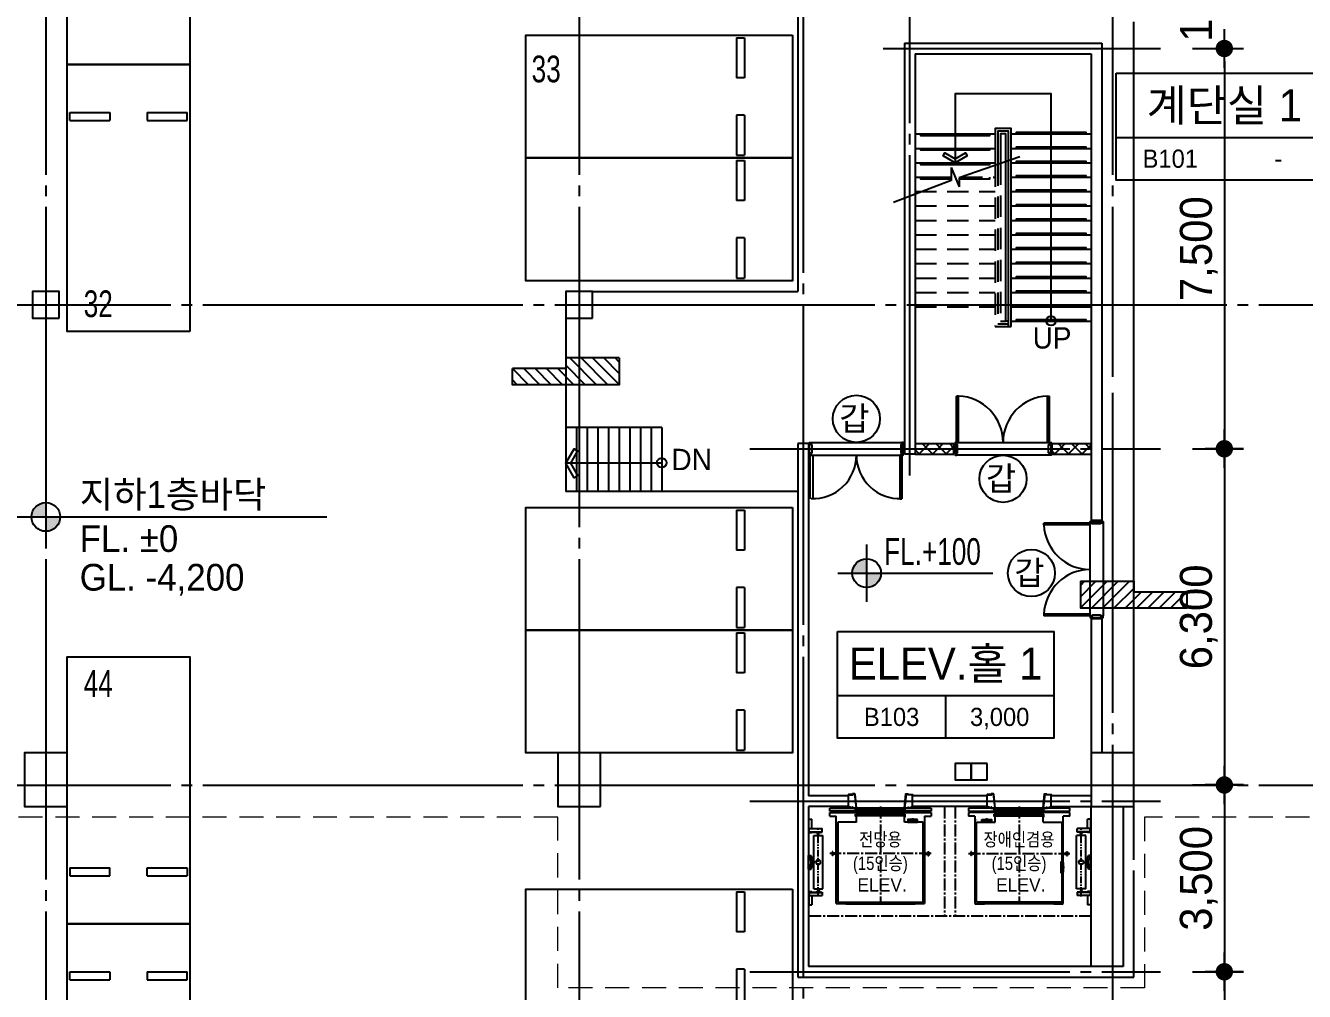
# Model space of a CAD drawing. Extents: x 13827183 to 13983685, y -1862231 to -1752052.
# Drawn here: x 13892080 to 13916062, y -1809145 to -1791047 of the extents above; entities that cross this region are included whole.
import ezdxf
from ezdxf.enums import TextEntityAlignment as Align

# ---------------------------------------------------------------- set-up
doc = ezdxf.new("R2010")
doc.units = 0
doc.header["$LTSCALE"] = 100
doc.header["$MEASUREMENT"] = 0
doc.header["$PDSIZE"] = -10
for name, pattern in [('CEN', [66, 60, -2, 2, -2]), ('CENTER2', [1.125, 0.75, -0.125, 0.125, -0.125]), ('HID', [2.3, 1.5, -0.8]), ('HIDD', [6, 4, -2]), ('HIDDEN', [0.375, 0.25, -0.125]), ('PHANTOM', [2.5, 1.25, -0.25, 0.25, -0.25, 0.25, -0.25])]:
    doc.linetypes.add(name, pattern=pattern)
doc.layers.get('0').update_dxf_attribs({"linetype": 'CONTINUOUS'})
doc.layers.get('Defpoints').update_dxf_attribs({"linetype": 'CONTINUOUS'})
for name, color, linetype in [('8', 8, 'CONTINUOUS'), ('CAR', 21, 'CONTINUOUS'), ('CAR-STOP', 5, 'CONTINUOUS'), ('CEN', 1, 'CEN'), ('COL', 2, 'CONTINUOUS'), ('DIM', 7, 'CONTINUOUS'), ('EL-7', 5, 'CONTINUOUS'), ('elev', 7, 'CONTINUOUS'), ('HAT', 5, 'CONTINUOUS'), ('HOISTWAY', 9, 'CONTINUOUS'), ('IN', 6, 'CONTINUOUS'), ('LEVEL-1', 4, 'CONTINUOUS'), ('ST', 3, 'CONTINUOUS'), ('SYM', 7, 'CONTINUOUS'), ('TEXT', 2, 'CONTINUOUS'), ('TEXT1', 7, 'CONTINUOUS'), ('TILE', 5, 'CONTINUOUS'), ('TITLE', 3, 'CONTINUOUS'), ('WA1', 2, 'CONTINUOUS'), ('WALLBR', 3, 'CONTINUOUS'), ('WID', 4, 'CONTINUOUS'), ('지시선', 7, 'CONTINUOUS')]:
    doc.layers.add(name, color=color, linetype=linetype)
doc.layers.add('hidded', color=5, linetype='HIDDEN', lineweight=20)
doc.styles.add('HE', font='HYWULM.TTF', dxfattribs={"height": 3})
doc.styles.add('HY울를도M', font='HYWULM.TTF')
doc.styles.add('굴림', font='H2HDRM.TTF')
doc.styles.add('울릉도', font='HYWULM.TTF', dxfattribs={"height": 3})
doc.dimstyles.new('DIM50', dxfattribs={"dimscale": 50, "dimtxt": 3, "dimasz": 1.2, "dimexe": 1, "dimexo": 1, "dimgap": 0.6, "dimtad": 1, "dimdec": 4, "dimzin": 0, "dimdsep": 46, "dimlunit": 6, "dimtxsty": '굴림', "dimblk": 'DOTT', "dimcen": 0.09, "dimadec": 0, "dimazin": 0, "dimtfac": 1, "dimtdec": 4, "dimtofl": 0, "dimtmove": 2, "dimatfit": 2, "dimldrblk": 'DOTT', "dimfxl": 1, "dimtolj": 1, "dimtzin": 0, "dimarcsym": 0})
pattern_1 = [(45, (1315193.02, -3034316.96), (-127.2792206, 127.2792206), []), (135, (1315193.02, -3034316.96), (-127.2792206, -127.2792206), [])]

# ---------------------------------------------------------------- blocks, each defined once
blk = doc.blocks.new('A$C6C934309')
at = {"layer": 'ST'}
for p, q in [((271, 860), (0, 1579)), ((436, 860), (193, 760)), ((436, 860), (271, 860)), ((306, 760), (193, 760)), ((568, 0), (306, 760))]:
    blk.add_line(p, q, dxfattribs=at)
blk = doc.blocks.new('전망15인승')
at = {"layer": 'elev', "color": 4, "ltscale": 5}
for p, q in [((-350, -35), (600, -35)), ((-350, -90), (-350, -35)), ((1550, -90), (-350, -90)), ((1065, -45), (135, -45)), ((135, -80), (135, -45)), ((1065, -80), (135, -80)), ((600, -35), (1550, -35)), ((600, -90), (600, -45)), ((1065, -80), (1065, -45)), ((1550, -35), (1550, -90))]:
    blk.add_line(p, q, dxfattribs=at)
at = {"layer": 'HOISTWAY', "color": 1, "linetype": 'CENTER2', "ltscale": 3}
for p, q in [((600, 0), (600, -1807)), ((1550, -885), (-350, -885))]:
    blk.add_line(p, q, dxfattribs=at)
at = {"layer": 'HOISTWAY', "ltscale": 5}
for p, q in [((-350, -115), (1550, -115)), ((-350, -185), (-350, -115)), ((-350, -185), (-230, -185)), ((-230, -1820), (-230, -185)), ((150, -185), (120, -185)), ((1065, -145), (135, -145)), ((135, -180), (135, -145)), ((1065, -180), (135, -180)), ((150, -295), (150, -185)), ((600, -180), (600, -145)), ((1050, -295), (1050, -185)), ((1050, -185), (1080, -185)), ((1065, -180), (1065, -145)), ((1430, -185), (1430, -1820)), ((1430, -185), (1550, -185)), ((1550, -115), (1550, -185)), ((-200, -295), (-200, -1795)), ((150, -295), (-200, -295)), ((1400, -295), (1050, -295)), ((1400, -1795), (1400, -295)), ((-290, -851), (-306, -851)), ((-306, -851), (-306, -919)), ((-290, -919), (-306, -919)), ((-290, -877), (-290, -851)), ((-250, -877), (-290, -877)), ((-290, -893), (-290, -919)), ((-250, -893), (-290, -893)), ((-250, -893), (-250, -877)), ((1450, -893), (1450, -877)), ((1450, -877), (1490, -877)), ((1450, -893), (1490, -893)), ((1490, -851), (1506, -851)), ((1490, -877), (1490, -851)), ((1490, -893), (1490, -919)), ((1490, -919), (1506, -919)), ((1506, -851), (1506, -919)), ((-50, -1825), (-230, -1825)), ((-200, -1795), (-50, -1795)), ((-50, -1806), (-50, -1795)), ((-50, -1825), (-50, -1814)), ((1250, -1795), (1400, -1795)), ((1250, -1806), (1250, -1795)), ((1250, -1825), (1250, -1814)), ((1430, -1825), (1250, -1825))]:
    blk.add_line(p, q, dxfattribs=at)
at = {"layer": 'HOISTWAY', "ltscale": 200}
for p, q in [((1206, -318), (1206, -222)), ((1296, -295), (1116, -245)), ((1296, -245), (1116, -295)), ((-177, -1142), (-253, -1142)), ((-230, -1052), (-200, -1232)), ((-200, -1052), (-230, -1232))]:
    blk.add_line(p, q, dxfattribs=at)
at = {"layer": 'HOISTWAY'}
for p, q in [((-193, -1032), (-200, -1032)), ((-200, -1052), (-200, -1032)), ((-200, -1052), (-200, -1252)), ((-193, -1252), (-193, -1032)), ((-193, -1252), (-193, -1038)), ((-200, -1252), (-193, -1252))]:
    blk.add_line(p, q, dxfattribs=at)
at = {"layer": 'HOISTWAY', "color": 1, "ltscale": 5}
for p, q in [((-70, -1806), (1270, -1806)), ((-70, -1814), (-70, -1806)), ((-70, -1814), (1270, -1814)), ((1270, -1814), (1270, -1806))]:
    blk.add_line(p, q, dxfattribs=at)
at = {"layer": 'HOISTWAY', "color": 8, "ltscale": 5}
for p, q in [((-50, -1795), (1250, -1795)), ((-50, -1825), (1250, -1825))]:
    blk.add_line(p, q, dxfattribs=at)
at = {"layer": 'HOISTWAY'}
for points in [[(1296, -245), (1116, -245), (1116, -295), (1296, -295)], [(-230, -1052), (-230, -1232), (-200, -1232), (-200, -1052)]]:
    blk.add_lwpolyline(points, close=True, dxfattribs=at)
blk = doc.blocks.new('카운트')
at = {"layer": 'elev', "color": 8}
for p, q in [((-261, -482), (-261, -417)), ((-16, -417), (-261, -417)), ((-16, -477), (-261, -477)), ((0, -242), (-65, -242)), ((-65, -417), (-65, -242)), ((-16, -482), (-16, -417)), ((-6, -492), (-6, -242)), ((-100, -545), (-270, -545)), ((-270, -1545), (-270, -545)), ((-16, -482), (-261, -482)), ((-224, -495), (-224, -491)), ((-224, -495), (-221, -495)), ((-221, -495), (-221, -491)), ((-218, -485), (-196, -485)), ((-218, -488), (-196, -488)), ((-193, -537), (-193, -491)), ((-190, -537), (-190, -491)), ((-180, -537), (-180, -491)), ((-177, -537), (-177, -491)), ((-174, -485), (-152, -485)), ((-174, -488), (-152, -488)), ((-149, -495), (-149, -491)), ((-149, -495), (-146, -495)), ((-146, -495), (-146, -491)), ((-100, -1545), (-100, -545)), ((-65, -492), (-65, -482)), ((0, -492), (-65, -492)), ((-25, -948), (-71, -948)), ((-71, -1148), (-71, -948)), ((-62, -1148), (-62, -948)), ((-25, -952), (-62, -952)), ((-50, -948), (-50, -918)), ((0, -918), (-50, -918)), ((-25, -948), (-25, -998)), ((-4, -1178), (-4, -918)), ((-129, -1043), (-104, -1043)), ((-129, -1053), (-104, -1053)), ((-104, -1043), (-101, -1044)), ((-104, -1053), (-101, -1051)), ((-101, -1044), (-86, -1044)), ((-101, -1051), (-86, -1051)), ((-82, -1041), (-86, -1044)), ((-82, -1055), (-86, -1051)), ((-80, -1011), (-82, -1041)), ((-82, -1055), (-80, -1084)), ((-78, -1009), (-74, -1009)), ((-78, -1087), (-74, -1087)), ((-74, -1009), (-74, -1087)), ((-25, -1148), (-71, -1148)), ((-25, -998), (-62, -998)), ((-25, -1098), (-62, -1098)), ((-25, -1144), (-62, -1144)), ((-50, -1098), (-50, -998)), ((-50, -1178), (-50, -1148)), ((0, -1178), (-50, -1178)), ((-25, -1148), (-25, -1098)), ((-100, -1545), (-270, -1545)), ((-16, -1608), (-261, -1608)), ((-261, -1608), (-261, -1673)), ((-16, -1613), (-261, -1613)), ((-16, -1673), (-261, -1673)), ((-224, -1595), (-224, -1599)), ((-221, -1595), (-224, -1595)), ((-221, -1595), (-221, -1599)), ((-196, -1602), (-218, -1602)), ((-196, -1605), (-218, -1605)), ((-193, -1553), (-193, -1599)), ((-190, -1553), (-190, -1599)), ((-180, -1553), (-180, -1599)), ((-177, -1553), (-177, -1599)), ((-152, -1602), (-174, -1602)), ((-152, -1605), (-174, -1605)), ((-146, -1595), (-149, -1595)), ((-149, -1595), (-149, -1599)), ((-146, -1595), (-146, -1599)), ((-65, -1598), (-65, -1608)), ((0, -1598), (-65, -1598)), ((-65, -1673), (-65, -1848)), ((-16, -1608), (-16, -1673)), ((-6, -1598), (-6, -1848)), ((0, -1848), (-65, -1848))]:
    blk.add_line(p, q, dxfattribs=at)
at = {"layer": 'elev', "color": 1, "linetype": 'PHANTOM'}
blk.add_line((-185, -1691), (-185, -405), dxfattribs=at)
at = {"layer": 'elev', "color": 8}
blk.add_circle((-185, -1045), 42.8, dxfattribs=at)
for centre, radius, start, end in [((-218, -491), 6.2, 90, 180), ((-218, -491), 3, 90, 180), ((-196, -491), 6.2, 0, 90), ((-196, -491), 3, 0, 90), ((-185, -537), 8.2, 180, 0), ((-185, -537), 5, 180, 0), ((-174, -491), 6.2, 90, 180), ((-174, -491), 3, 90, 180), ((-152, -491), 6.2, 0, 90), ((-152, -491), 3, 0, 90), ((-78, -1011), 2.5, 90, 176.5907), ((-78, -1084), 2.5, 183.4093, 270), ((-218, -1599), 6.2, 180, 270), ((-218, -1599), 3, 180, 270), ((-196, -1599), 3, 270, 0), ((-196, -1599), 6.2, 270, 0), ((-185, -1553), 8.2, 0, 180), ((-185, -1553), 5, 0, 180), ((-174, -1599), 6.2, 180, 270), ((-174, -1599), 3, 180, 270), ((-152, -1599), 3, 270, 0), ((-152, -1599), 6.2, 270, 0)]:
    blk.add_arc(centre, radius, start, end, dxfattribs=at)
blk = doc.blocks.new('전망15인승-2호')
at = {"layer": 'elev', "color": 4, "ltscale": 5}
for p, q in [((-350, -35), (600, -35)), ((-350, -90), (-350, -35)), ((1550, -90), (-350, -90)), ((1065, -45), (135, -45)), ((135, -80), (135, -45)), ((1065, -80), (135, -80)), ((600, -35), (1550, -35)), ((600, -90), (600, -45)), ((1065, -80), (1065, -45)), ((1550, -35), (1550, -90))]:
    blk.add_line(p, q, dxfattribs=at)
at = {"layer": 'HOISTWAY', "color": 1, "linetype": 'CENTER2', "ltscale": 3}
for p, q in [((600, 0), (600, -1807)), ((1550, -885), (-350, -885))]:
    blk.add_line(p, q, dxfattribs=at)
at = {"layer": 'HOISTWAY', "ltscale": 5}
for p, q in [((-350, -115), (1550, -115)), ((-350, -185), (-350, -115)), ((-350, -185), (-230, -185)), ((-230, -1820), (-230, -185)), ((150, -185), (120, -185)), ((1065, -145), (135, -145)), ((135, -180), (135, -145)), ((1065, -180), (135, -180)), ((150, -295), (150, -185)), ((600, -180), (600, -145)), ((1050, -295), (1050, -185)), ((1050, -185), (1080, -185)), ((1065, -180), (1065, -145)), ((1430, -185), (1430, -1820)), ((1430, -185), (1550, -185)), ((1550, -115), (1550, -185)), ((-200, -295), (-200, -1795)), ((150, -295), (-200, -295)), ((1400, -295), (1050, -295)), ((1400, -1795), (1400, -295)), ((-290, -851), (-306, -851)), ((-306, -851), (-306, -919)), ((-290, -919), (-306, -919)), ((-290, -877), (-290, -851)), ((-250, -877), (-290, -877)), ((-290, -893), (-290, -919)), ((-250, -893), (-290, -893)), ((-250, -893), (-250, -877)), ((1450, -893), (1450, -877)), ((1450, -877), (1490, -877)), ((1450, -893), (1490, -893)), ((1490, -851), (1506, -851)), ((1490, -877), (1490, -851)), ((1490, -893), (1490, -919)), ((1490, -919), (1506, -919)), ((1506, -851), (1506, -919)), ((-50, -1825), (-230, -1825)), ((-200, -1795), (-50, -1795)), ((-50, -1806), (-50, -1795)), ((-50, -1825), (-50, -1814)), ((1250, -1795), (1400, -1795)), ((1250, -1806), (1250, -1795)), ((1250, -1825), (1250, -1814)), ((1430, -1825), (1250, -1825))]:
    blk.add_line(p, q, dxfattribs=at)
at = {"layer": 'HOISTWAY', "ltscale": 200}
for p, q in [((1206, -318), (1206, -222)), ((1296, -295), (1116, -245)), ((1296, -245), (1116, -295))]:
    blk.add_line(p, q, dxfattribs=at)
at = {"layer": 'HOISTWAY', "color": 1, "ltscale": 5}
for p, q in [((-70, -1806), (1270, -1806)), ((-70, -1814), (-70, -1806)), ((-70, -1814), (1270, -1814)), ((1270, -1814), (1270, -1806))]:
    blk.add_line(p, q, dxfattribs=at)
at = {"layer": 'HOISTWAY', "color": 8, "ltscale": 5}
for p, q in [((-50, -1795), (1250, -1795)), ((-50, -1825), (1250, -1825))]:
    blk.add_line(p, q, dxfattribs=at)
at = {"layer": 'HOISTWAY'}
blk.add_lwpolyline([(1296, -245), (1116, -245), (1116, -295), (1296, -295)], close=True, dxfattribs=at)
blk = doc.blocks.new('D1800')
at = {"layer": 'WID'}
for points in [[(105, 0), (-105, 0), (-105, -30), (-60, -30), (-60, -45), (90, -45), (90, -30), (135, -30), (135, 0), (105, 0)], [(135, -30), (135, -65), (1004, -65), (1004, -30)], [(135, -30), (1004, -30)], [(105, -1800), (-105, -1800), (-105, -1770), (-60, -1770), (-60, -1755), (90, -1755), (90, -1770), (135, -1770), (135, -1800), (105, -1800)], [(135, -1770), (135, -1735), (1004, -1735), (1004, -1770)], [(135, -1770), (1004, -1770)]]:
    blk.add_lwpolyline(points, dxfattribs=at)
for centre, start, end in [((135, -30), 270, 357.6944), ((135, -1770), 2.3056, 90)]:
    blk.add_arc(centre, 870, start, end, dxfattribs=at)
blk = doc.blocks.new('TT1')
at = {"layer": 'TEXT1'}
for p, q in [((-1013, -600), (1013, -600)), ((0, -600), (0, -1000))]:
    blk.add_line(p, q, dxfattribs=at)
blk.add_lwpolyline([(-1013, 0), (1013, 0), (1013, -1000), (-1013, -1000)], close=True, dxfattribs=at)
blk = doc.blocks.new('DOTT')
for p, q in [((0, 1.5), (0, -1.5)), ((-1.5, 0), (1.5, 0))]:
    blk.add_line(p, q)
at = {"color": 6, "const_width": 0.68}
blk.add_lwpolyline([(-0.34, 0, 1), (0.34, 0, 1)], format="xyb", close=True, dxfattribs=at)
blk = doc.blocks.new('*D62')
at = {"layer": 'Defpoints', "color": 0, "lineweight": -3}
for p in [(13913360, -1791477), (13913360, -1798977), (13914560, -1798977)]:
    blk.add_point(p, dxfattribs=at)
at = {"layer": 'DIM', "color": 7, "lineweight": -2}
for p, q in [((13913960, -1791477), (13914760, -1791477)), ((13914560, -1791717), (13914560, -1798737)), ((13913960, -1798977), (13914760, -1798977))]:
    blk.add_line(p, q, dxfattribs=at)
at = {"layer": 'DIM', "color": 7, "lineweight": -2, "xscale": 240, "yscale": 240, "zscale": 240}
for p, rotation in [((13914560, -1791477), 90), ((13914560, -1798977), 270)]:
    blk.add_blockref('DOTT', p, dxfattribs=dict(at, rotation=rotation))
at = {"layer": 'DIM', "color": 3, "insert": (13914082, -1795227), "char_height": 600, "attachment_point": 5, "rotation": 90, "style": '굴림'}
blk.add_mtext('\\A1;7,500', dxfattribs=at)
blk = doc.blocks.new('*D63')
at = {"layer": 'Defpoints', "color": 0, "lineweight": -3}
for p in [(13913360, -1790277), (13913360, -1791477), (13914560, -1791477)]:
    blk.add_point(p, dxfattribs=at)
at = {"layer": 'DIM', "color": 7, "lineweight": -2}
for p, q in [((13914560, -1790037), (13914560, -1789797)), ((13913960, -1790277), (13914760, -1790277)), ((13913960, -1791477), (13914760, -1791477)), ((13914560, -1791717), (13914560, -1791957))]:
    blk.add_line(p, q, dxfattribs=at)
at = {"layer": 'DIM', "color": 7, "lineweight": -2, "xscale": 240, "yscale": 240, "zscale": 240}
for p, rotation in [((13914560, -1790277), 270), ((13914560, -1791477), 90)]:
    blk.add_blockref('DOTT', p, dxfattribs=dict(at, rotation=rotation))
at = {"layer": 'DIM', "color": 3, "insert": (13914087, -1790370), "char_height": 600, "attachment_point": 5, "rotation": 90, "style": '굴림'}
blk.add_mtext('\\A1;1,200', dxfattribs=at)
blk = doc.blocks.new('*D65')
at = {"layer": 'Defpoints', "color": 0, "lineweight": -3}
for p in [(13913360, -1798977), (13913360, -1805277), (13914560, -1805277)]:
    blk.add_point(p, dxfattribs=at)
at = {"layer": 'DIM', "color": 7, "lineweight": -2}
for p, q in [((13913960, -1798977), (13914760, -1798977)), ((13914560, -1799217), (13914560, -1805037)), ((13913960, -1805277), (13914760, -1805277))]:
    blk.add_line(p, q, dxfattribs=at)
at = {"layer": 'DIM', "color": 7, "lineweight": -2, "xscale": 240, "yscale": 240, "zscale": 240}
for p, rotation in [((13914560, -1798977), 90), ((13914560, -1805277), 270)]:
    blk.add_blockref('DOTT', p, dxfattribs=dict(at, rotation=rotation))
at = {"layer": 'DIM', "color": 3, "insert": (13914082, -1802127), "char_height": 600, "attachment_point": 5, "rotation": 90, "style": '굴림'}
blk.add_mtext('\\A1;6,300', dxfattribs=at)
blk = doc.blocks.new('*D66')
at = {"layer": 'Defpoints', "color": 0, "lineweight": -3}
for p in [(13913360, -1805277), (13913360, -1808777), (13914560, -1808777)]:
    blk.add_point(p, dxfattribs=at)
at = {"layer": 'DIM', "color": 7, "lineweight": -2}
for p, q in [((13913960, -1805277), (13914760, -1805277)), ((13914560, -1805517), (13914560, -1808537)), ((13913960, -1808777), (13914760, -1808777))]:
    blk.add_line(p, q, dxfattribs=at)
at = {"layer": 'DIM', "color": 7, "lineweight": -2, "xscale": 240, "yscale": 240, "zscale": 240}
for p, rotation in [((13914560, -1805277), 90), ((13914560, -1808777), 270)]:
    blk.add_blockref('DOTT', p, dxfattribs=dict(at, rotation=rotation))
at = {"layer": 'DIM', "color": 3, "insert": (13914082, -1807027), "char_height": 600, "attachment_point": 5, "rotation": 90, "style": '굴림'}
blk.add_mtext('\\A1;3,500', dxfattribs=at)
blk = doc.blocks.new('*D76')
at = {"layer": 'Defpoints', "color": 0, "lineweight": -3}
for p in [(13913360, -1808777), (13913360, -1812477), (13914560, -1812477)]:
    blk.add_point(p, dxfattribs=at)
at = {"layer": 'DIM', "color": 7, "lineweight": -2}
for p, q in [((13913960, -1808777), (13914760, -1808777)), ((13914560, -1809017), (13914560, -1812237)), ((13913960, -1812477), (13914760, -1812477))]:
    blk.add_line(p, q, dxfattribs=at)
at = {"layer": 'DIM', "color": 7, "lineweight": -2, "xscale": 240, "yscale": 240, "zscale": 240}
for p, rotation in [((13914560, -1808777), 90), ((13914560, -1812477), 270)]:
    blk.add_blockref('DOTT', p, dxfattribs=dict(at, rotation=rotation))
at = {"layer": 'DIM', "color": 3, "insert": (13914082, -1810627), "char_height": 600, "attachment_point": 5, "rotation": 90, "style": '굴림'}
blk.add_mtext('\\A1;3,700', dxfattribs=at)
blk = doc.blocks.new('CAR-STOP')
at = {"layer": 'CAR-STOP', "ltscale": 3}
for p, q in [((50, 3950), (50, 4100)), ((50, 4100), (800, 4100)), ((800, 4100), (800, 3950)), ((1500, 4100), (2250, 4100)), ((1500, 4100), (1500, 3950)), ((2250, 3950), (2250, 4100)), ((50, 3950), (800, 3950)), ((1500, 3950), (2250, 3950))]:
    blk.add_line(p, q, dxfattribs=at)

msp = doc.modelspace()

# ---------------------------------------------------------------- hatches: boundary and pattern name
at = {"layer": 'HAT'}
h = msp.add_hatch(dxfattribs=at)
h.set_pattern_fill('_USER', color=256, scale=180, angle=45, style=0, double=1, pattern_type=0)
h.set_pattern_definition([(45, (13859357.81, -1807335.86), (-127.2792, 127.2792), []), (135, (13859357.81, -1807335.86), (-127.2792, -127.2792), [])])
h.paths.add_polyline_path([(13872559.80992, -1790977.37395), (13872359.80992, -1790977.37395), (13872359.80992, -1793977.37395), (13867479.80992, -1793977.37395), (13867479.80992, -1794177.37395), (13872559.80992, -1794177.37395)])
h.paths.add_polyline_path([(13865359.80992, -1790277.37395), (13865159.80992, -1790277.37395), (13865159.80992, -1794257.37395), (13865359.80992, -1794257.37395), (13865359.80992, -1794177.37395), (13865639.80992, -1794177.37395), (13865639.80992, -1793977.37395), (13865359.80992, -1793977.37395)])
h.paths.add_polyline_path([(13865359.80992, -1795197.37395), (13865159.80992, -1795197.37395), (13865159.80992, -1795377.37395), (13865359.80992, -1795377.37395)])
h.paths.add_polyline_path([(13862259.80992, -1790677.37395), (13862059.80992, -1790677.37395), (13862059.80992, -1791537.37395), (13862259.80992, -1791537.37395)])
h.paths.add_polyline_path([(13873366.73347, -1798664.76606), (13873366.73347, -1797589.98184), (13873874.80992, -1797589.98184), (13873874.80992, -1798664.76606)], flags=9)
h.paths.add_polyline_path([(13873366.73347, -1795713.10145), (13873366.73347, -1794641.64645), (13873874.80992, -1794641.64645), (13873874.80992, -1795713.10145)], flags=9)
h.paths.add_polyline_path([(13873366.73347, -1792714.76606), (13873366.73347, -1791639.98184), (13873874.80992, -1791639.98184), (13873874.80992, -1792714.76606)], flags=9)
h.paths.add_polyline_path([(13908543.76644, -1801280.87287), (13910867.50146, -1801280.87287), (13910867.50146, -1800500.91282), (13908543.76644, -1800500.91282)], flags=9)
h.paths.add_polyline_path([(13866225.19707, -1783278.04395), (13868548.93209, -1783278.04395), (13868548.93209, -1782498.0839), (13866225.19707, -1782498.0839)], flags=9)
h.paths.add_polyline_path([(13866225.19707, -1799105.0416), (13868548.93209, -1799105.0416), (13868548.93209, -1798325.08154), (13866225.19707, -1798325.08154)], flags=9)
h.paths.add_polyline_path([(13859357.80936, -1776734.80142), (13862053.54837, -1776734.80142), (13862053.54837, -1775806.03977), (13859357.80936, -1775806.03977)], flags=9)
h.paths.add_polyline_path([(13859358.60829, -1777750.46426), (13862052.74944, -1777750.46426), (13862052.74944, -1776858.65334), (13859358.60829, -1776858.65334)], flags=9)
h.paths.add_polyline_path([(13862693.55267, -1800309.98314), (13863194.75107, -1800309.98314), (13863194.75107, -1800009.58367), (13862693.55267, -1800009.58367)], flags=9)
h.paths.add_polyline_path([(13892944.89931, -1801870.07647), (13897124.65963, -1801870.07647), (13897124.65963, -1800975.26955), (13892944.89931, -1800975.26955)], flags=9)
h.paths.add_polyline_path([(13892964.04045, -1801049.64705), (13895436.41063, -1801049.64705), (13895436.41063, -1800269.687), (13892964.04045, -1800269.687)], flags=9)
h.paths.add_polyline_path([(13892934.74618, -1800314.26114), (13897092.2029, -1800314.26114), (13897092.2029, -1799358.53544), (13892934.74618, -1799358.53544)], flags=9)
h.paths.add_polyline_path([(13863121.99271, -1784984.67657), (13865992.83159, -1784984.67657), (13865992.83159, -1783990.0028), (13863121.99271, -1783990.0028)], flags=9)
h.paths.add_polyline_path([(13862660.95102, -1785788.94597), (13866468.20801, -1785788.94597), (13866468.20801, -1784897.13505), (13862660.95102, -1784897.13505)], flags=9)
h.paths.add_polyline_path([(13885173.13831, -1799599.1015), (13889649.30342, -1799599.1015), (13889649.30342, -1798007.62347), (13885173.13831, -1798007.62347)], flags=9)
h.paths.add_polyline_path([(13864292.62058, -1800854.64359), (13864726.17584, -1800854.64359), (13864726.17584, -1800548.65158), (13864292.62058, -1800548.65158)], flags=9)
h.paths.add_polyline_path([(13870452.30326, -1800572.36396), (13871067.31657, -1800572.36396), (13871067.31657, -1800182.38394), (13870452.30326, -1800182.38394)], flags=9)
h.paths.add_polyline_path([(13907595.46238, -1806534.60617), (13908624.15745, -1806534.60617), (13908624.15745, -1806056.24399), (13907595.46238, -1806056.24399)], flags=9)
h.paths.add_polyline_path([(13907449.40712, -1807014.29363), (13908770.21271, -1807014.29363), (13908770.21271, -1806516.95674), (13907449.40712, -1806516.95674)], flags=9)
h.paths.add_polyline_path([(13907660.91293, -1807335.86312), (13908624.96086, -1807335.86312), (13908624.96086, -1806960.36379), (13907660.91293, -1806960.36379)], flags=9)
h.paths.add_polyline_path([(13910049.40712, -1807014.29363), (13911370.21271, -1807014.29363), (13911370.21271, -1806516.95674), (13910049.40712, -1806516.95674)], flags=9)
h.paths.add_polyline_path([(13909905.71538, -1806534.60617), (13911513.90446, -1806534.60617), (13911513.90446, -1806056.24399), (13909905.71538, -1806056.24399)], flags=9)
h.paths.add_polyline_path([(13910260.91293, -1807335.86312), (13911224.96086, -1807335.86312), (13911224.96086, -1806960.36379), (13910260.91293, -1806960.36379)], flags=9)
h.paths.add_polyline_path([(13911118.31426, -1796999.8509), (13911551.86952, -1796999.8509), (13911551.86952, -1796693.85889), (13911118.31426, -1796693.85889)], flags=9)
h.paths.add_polyline_path([(13862259.80992, -1793377.37395), (13862059.80992, -1793377.37395), (13862059.80992, -1795377.37395), (13862259.80992, -1795377.37395)])
at = {"layer": 'HAT', "lineweight": -3, "ltscale": 200}
h = msp.add_hatch(dxfattribs=at)
h.set_pattern_fill('_USER,N', color=256, scale=180, angle=45, style=0, double=1, pattern_type=0)
h.set_pattern_definition(pattern_1)
h.paths.add_polyline_path([(13908759.80992, -1798877.37395), (13909489.80992, -1798877.37395), (13909489.80992, -1799077.37395), (13908759.80992, -1799077.37395)])
h = msp.add_hatch(dxfattribs=at)
h.set_pattern_fill('_USER,N', color=256, scale=180, angle=45, style=0, double=1, pattern_type=0)
h.set_pattern_definition(pattern_1)
h.paths.add_polyline_path([(13911329.80992, -1798877.37395), (13912059.80992, -1798877.37395), (13912059.80992, -1799077.37395), (13911329.80992, -1799077.37395)])
at = {"layer": 'LEVEL-1'}
h = msp.add_hatch(color=256, dxfattribs=at)
h.paths.add_polyline_path([(13892459.79559, -1800254.51), (13892459.79559, -1799985.71269, 0.4142135624), (13892190.99828, -1800254.51)])
h.paths.add_polyline_path([(13892459.79559, -1800254.51), (13892459.79559, -1800523.30731, 0.4142135624), (13892728.59291, -1800254.51)])
h = msp.add_hatch(color=256, dxfattribs=at)
h.paths.add_polyline_path([(13907852.37317, -1801307.04986), (13907852.37317, -1801038.25255, 0.4142135624), (13907583.57586, -1801307.04986)])
h.paths.add_polyline_path([(13907852.37317, -1801307.04986), (13907852.37317, -1801575.84718, 0.4142135624), (13908121.17048, -1801307.04986)])
at = {"layer": 'SYM'}
h = msp.add_hatch(dxfattribs=at)
h.set_pattern_fill('_USER', color=8, scale=150, angle=45, style=0, pattern_type=0)
h.set_pattern_definition([(135, (13903209.81, -1797775.7), (106.066, 106.066), [])])
h.paths.add_polyline_path([(13903209.80992, -1797275.70461), (13902209.80992, -1797275.70461), (13902209.80992, -1797475.70461), (13901209.80992, -1797475.70461), (13901209.80992, -1797775.70461), (13903209.80992, -1797775.70461)])
h = msp.add_hatch(dxfattribs=at)
h.set_pattern_fill('_USER', color=8, scale=150, angle=45, style=0, pattern_type=0)
h.set_pattern_definition([(45, (13911859.81, -1801960.38), (-106.066, 106.066), [])])
h.paths.add_polyline_path([(13911859.80992, -1801460.37795), (13912859.80992, -1801460.37795), (13912859.80992, -1801660.37795), (13913859.80992, -1801660.37795), (13913859.80992, -1801960.37795), (13911859.80992, -1801960.37795)])

# ---------------------------------------------------------------- linework, layer by layer
at = {"layer": '8'}
for p, q in [((13906809.80992, -1798857.37395), (13908509.80992, -1798857.37395)), ((13909539.80992, -1798857.37395), (13911279.80992, -1798857.37395)), ((13906809.80992, -1799097.37395), (13908509.80992, -1799097.37395)), ((13911279.80992, -1799097.37395), (13909539.80992, -1799097.37395)), ((13912044.72336, -1802109.26465), (13912044.72336, -1800369.26465)), ((13912284.72336, -1800369.26465), (13912284.72336, -1802109.26465)), ((13908559.80992, -1805710.37395), (13907659.80992, -1805710.37395)), ((13907659.80992, -1805710.37395), (13908559.80992, -1805710.37395)), ((13911159.80992, -1805710.37395), (13910259.80992, -1805710.37395)), ((13910259.80992, -1805710.37395), (13911159.80992, -1805710.37395))]:
    msp.add_line(p, q, dxfattribs=at)
at = {"layer": 'CAR', "ltscale": 3}
for points in [[(13895159.80992, -1791777.37395), (13892859.80992, -1791777.37395), (13892859.80992, -1786777.37395), (13895159.80992, -1786777.37395)], [(13906459.80992, -1791227.37395), (13906459.80992, -1793527.37395), (13901459.80992, -1793527.37395), (13901459.80992, -1791227.37395)], [(13895159.80992, -1796777.37395), (13892859.80992, -1796777.37395), (13892859.80992, -1791777.37395), (13895159.80992, -1791777.37395)], [(13906459.80992, -1793527.37395), (13906459.80992, -1795827.37395), (13901459.80992, -1795827.37395), (13901459.80992, -1793527.37395)], [(13906459.80992, -1800077.37395), (13906459.80992, -1802377.37395), (13901459.80992, -1802377.37395), (13901459.80992, -1800077.37395)], [(13906459.80992, -1802377.37395), (13906459.80992, -1804677.37395), (13901459.80992, -1804677.37395), (13901459.80992, -1802377.37395)], [(13895159.80992, -1807877.37395), (13892859.80992, -1807877.37395), (13892859.80992, -1802877.37395), (13895159.80992, -1802877.37395)], [(13906459.80992, -1807227.37395), (13906459.80992, -1809527.37395), (13901459.80992, -1809527.37395), (13901459.80992, -1807227.37395)], [(13895159.80992, -1812877.37395), (13892859.80992, -1812877.37395), (13892859.80992, -1807877.37395), (13895159.80992, -1807877.37395)]]:
    msp.add_lwpolyline(points, close=True, dxfattribs=at)
at = {"layer": 'CEN', "linetype": 'CEN'}
for p, q in [((13892459.80992, -1768045.95467), (13892459.80992, -1852077.37395)), ((13902459.80992, -1768045.95467), (13902459.80992, -1852077.37395)), ((13912459.80992, -1768045.95467), (13912459.80992, -1797627.37395)), ((13906659.80992, -1789677.37395), (13906659.80992, -1809777.37395)), ((13908659.80992, -1799477.37395), (13908659.80992, -1789677.37395)), ((13908159.9665, -1791477.37395), (13913359.80992, -1791477.37395)), ((13842606.80992, -1796277.37395), (13938970.80992, -1796277.37395)), ((13912459.80992, -1797927.37395), (13912459.80992, -1852077.37395)), ((13905659.80992, -1798977.37395), (13913359.80992, -1798977.37395)), ((13842606.80992, -1805277.37395), (13938970.80992, -1805277.37395)), ((13842606.80992, -1805277.37395), (13938970.80992, -1805277.37395)), ((13842606.80992, -1805277.37395), (13938970.80992, -1805277.37395)), ((13905659.80992, -1805577.37395), (13913359.80992, -1805577.37395)), ((13905659.80992, -1808777.37395), (13913359.80992, -1808777.37395))]:
    msp.add_line(p, q, dxfattribs=at)
at = {"layer": 'COL'}
for p, q in [((13908559.80992, -1791377.37395), (13912259.80992, -1791377.37395)), ((13908559.80992, -1791377.37395), (13908559.80992, -1799077.37395)), ((13912259.80992, -1791377.37395), (13912259.80992, -1800319.26465)), ((13908759.80992, -1791577.37395), (13912059.80992, -1791577.37395)), ((13908759.80992, -1791577.37395), (13908759.80992, -1799077.37395)), ((13912059.80992, -1791577.37395), (13912059.80992, -1800319.26465)), ((13912259.80992, -1800319.26465), (13912059.80992, -1800319.26465)), ((13912059.80992, -1802159.26465), (13912059.80992, -1804677.37395)), ((13912059.81009, -1802159.26465), (13912259.80992, -1802159.26465)), ((13912259.81009, -1802159.26465), (13912059.81009, -1802159.26465)), ((13912259.81009, -1802159.26465), (13912059.81009, -1802159.26465)), ((13912259.80992, -1802159.26465), (13912259.80992, -1804677.37395)), ((13908709.80992, -1805677.37395), (13908709.80992, -1805477.37395)), ((13911309.80992, -1805677.37395), (13911309.80992, -1805477.37395)), ((13911309.80992, -1805677.37395), (13912059.80992, -1805677.37395)), ((13912659.80992, -1805677.37395), (13912659.80992, -1808677.37395)), ((13912859.80992, -1806677.37395), (13912859.80992, -1805677.37395)), ((13912859.80992, -1808877.37395), (13912859.80992, -1806877.37395)), ((13912659.80992, -1808677.37395), (13906759.80992, -1808677.37395)), ((13906559.80992, -1808877.37395), (13912859.80992, -1808877.37395))]:
    msp.add_line(p, q, dxfattribs=at)
for points in [[(13911309.80992, -1805677.37395), (13912059.80992, -1805677.37395)], [(13912059.80992, -1805677.37395), (13912659.80992, -1805677.37395)]]:
    msp.add_lwpolyline(points, dxfattribs=at)
at = {"layer": 'Defpoints'}
for points in [[(13903209.80992, -1797275.70461), (13903209.80992, -1797775.70461), (13903209.80992, -1797775.70461), (13903209.80992, -1797775.70461), (13901209.80992, -1797775.70461), (13901209.80992, -1797475.70461)], [(13911859.80992, -1801460.37795), (13911859.80992, -1801960.37795), (13911859.80992, -1801960.37795), (13911859.80992, -1801960.37795), (13913859.80992, -1801960.37795), (13913859.80992, -1801660.37795)]]:
    msp.add_lwpolyline(points, dxfattribs=at)
at = {"layer": 'EL-7'}
for p, q in [((13902409.80992, -1798577.37395), (13902409.80992, -1799777.37395)), ((13902609.80992, -1798577.37395), (13902609.80992, -1799777.37395)), ((13902809.80992, -1798577.37395), (13902809.80992, -1799777.37395)), ((13903009.80992, -1798577.37395), (13903009.80992, -1799777.37395)), ((13903209.80992, -1798577.37395), (13903209.80992, -1799777.37395)), ((13903409.80992, -1798577.37395), (13903409.80992, -1799777.37395)), ((13903609.80992, -1798577.37395), (13903609.80992, -1799777.37395)), ((13903809.80992, -1798577.37395), (13903809.80992, -1799777.37395))]:
    msp.add_line(p, q, dxfattribs=at)
at = {"layer": 'elev'}
for p, q in [((13907589.80992, -1805710.37395), (13907509.80992, -1805677.37395)), ((13908629.80992, -1805710.37395), (13908709.80992, -1805677.37395)), ((13910189.80992, -1805710.37395), (13910109.80992, -1805677.37395)), ((13911229.80992, -1805710.37395), (13911309.80992, -1805677.37395))]:
    msp.add_line(p, q, dxfattribs=at)
at = {"layer": 'elev', "color": 8, "linetype": 'CENTER2', "ltscale": 3}
for p, q in [((13909309.80992, -1805677.37395), (13909309.80992, -1807737.37395)), ((13909309.80992, -1805677.37395), (13909309.80992, -1807737.37395)), ((13909509.80992, -1805677.37395), (13909509.80992, -1807737.37395)), ((13912059.80992, -1807737.37395), (13906759.80992, -1807737.37395))]:
    msp.add_line(p, q, dxfattribs=at)
at = {"layer": 'elev', "color": 8}
for p, q in [((13912059.80992, -1808677.37395), (13912059.80992, -1805677.37395)), ((13909909.40992, -1805936.37395), (13909909.40992, -1805932.37395))]:
    msp.add_line(p, q, dxfattribs=at)
at = {"layer": 'elev', "color": 4}
for points in [[(13907589.80992, -1805445.37395), (13907589.80992, -1805457.37395), (13907509.80992, -1805457.37395), (13907509.80992, -1805477.37395), (13907509.80992, -1805477.37395), (13907509.80992, -1805459.37395), (13907591.80992, -1805459.37395), (13907591.80992, -1805447.37395), (13907628.02569, -1805447.37395), (13907657.56805, -1805708.37395), (13907591.80992, -1805708.37395), (13907591.80992, -1805690.24681), (13907589.80992, -1805690.24681), (13907589.80992, -1805710.37395), (13907659.80992, -1805710.37395), (13907629.80992, -1805445.37395)], [(13908629.80992, -1805445.37395), (13908629.80992, -1805457.37395), (13908709.80992, -1805457.37395), (13908709.80992, -1805477.37395), (13908709.80992, -1805477.37395), (13908709.80992, -1805459.37395), (13908627.80992, -1805459.37395), (13908627.80992, -1805447.37395), (13908591.59414, -1805447.37395), (13908562.05178, -1805708.37395), (13908627.80992, -1805708.37395), (13908627.80992, -1805690.24681), (13908629.80992, -1805690.24681), (13908629.80992, -1805710.37395), (13908559.80992, -1805710.37395), (13908589.80992, -1805445.37395)], [(13910189.80992, -1805445.37395), (13910189.80992, -1805457.37395), (13910109.80992, -1805457.37395), (13910109.80992, -1805477.37395), (13910109.80992, -1805477.37395), (13910109.80992, -1805459.37395), (13910191.80992, -1805459.37395), (13910191.80992, -1805447.37395), (13910228.02569, -1805447.37395), (13910257.56805, -1805708.37395), (13910191.80992, -1805708.37395), (13910191.80992, -1805690.24681), (13910189.80992, -1805690.24681), (13910189.80992, -1805710.37395), (13910259.80992, -1805710.37395), (13910229.80992, -1805445.37395)], [(13911229.80992, -1805445.37395), (13911229.80992, -1805457.37395), (13911309.80992, -1805457.37395), (13911309.80992, -1805477.37395), (13911309.80992, -1805477.37395), (13911309.80992, -1805459.37395), (13911227.80992, -1805459.37395), (13911227.80992, -1805447.37395), (13911191.59414, -1805447.37395), (13911162.05178, -1805708.37395), (13911227.80992, -1805708.37395), (13911227.80992, -1805690.24681), (13911229.80992, -1805690.24681), (13911229.80992, -1805710.37395), (13911159.80992, -1805710.37395), (13911189.80992, -1805445.37395)]]:
    msp.add_lwpolyline(points, close=True, dxfattribs=at)
at = {"layer": 'hidded', "color": 6, "linetype": 'HID', "ltscale": 3}
msp.add_lwpolyline([(13861859.80992, -1805877.37395), (13861859.84539, -1774677.37395), (13923059.80992, -1774677.37395), (13923059.80992, -1805877.37395), (13913059.80992, -1805877.37395), (13913059.80992, -1809077.37385), (13902059.80992, -1809077.38454), (13902059.80992, -1805877.37395)], close=True, dxfattribs=at)
msp.add_lwpolyline([(13926167.00547, -1790677.37395), (13923059.80992, -1790677.37395), (13923059.80992, -1805877.37395), (13913059.80992, -1805877.37395), (13913059.80992, -1809077.37385), (13902059.80992, -1809077.38454), (13902059.80992, -1805877.37395), (13861959.80992, -1805877.37395)], dxfattribs=at)
at = {"layer": 'LEVEL-1'}
for p, q in [((13892459.80992, -1799716.91538), (13892459.80992, -1800792.10463)), ((13891922.20097, -1800254.51), (13897730.91112, -1800254.51)), ((13907852.38749, -1800769.45524), (13907852.38749, -1801844.64449)), ((13907314.77855, -1801307.04986), (13910219.13362, -1801307.04986))]:
    msp.add_line(p, q, dxfattribs=at)
for centre in [(13892459.79559, -1800254.51), (13907852.37317, -1801307.04986)]:
    msp.add_circle(centre, 268.79731, dxfattribs=at)
at = {"layer": 'ST', "color": 4}
for p, q in [((13906559.80992, -1789577.37395), (13906559.80992, -1796027.37395)), ((13912859.80992, -1804677.37395), (13912859.80992, -1790977.37395)), ((13908759.80992, -1793077.37395), (13910259.80992, -1793077.37395)), ((13910559.80992, -1793077.37395), (13912059.80992, -1793077.37395)), ((13908759.80992, -1793347.37395), (13910259.80992, -1793347.37395)), ((13910559.80992, -1793347.37395), (13912059.80992, -1793347.37395)), ((13908759.80992, -1793617.37395), (13910259.80992, -1793617.37395)), ((13910559.80992, -1793617.37395), (13912059.80992, -1793617.37395)), ((13908759.80992, -1793887.37395), (13909434.80992, -1793887.37395)), ((13910559.80992, -1793887.37395), (13912059.80992, -1793887.37395)), ((13910559.80992, -1794157.37395), (13912059.80992, -1794157.37395)), ((13910559.80992, -1794427.37395), (13912059.80992, -1794427.37395)), ((13910559.80992, -1794697.37395), (13912059.80992, -1794697.37395)), ((13910559.80992, -1794967.37395), (13912059.80992, -1794967.37395)), ((13910559.80992, -1795237.37395), (13912059.80992, -1795237.37395)), ((13910559.80992, -1795507.37395), (13912059.80992, -1795507.37395)), ((13910559.80992, -1795777.37395), (13912059.80992, -1795777.37395)), ((13902709.80992, -1796027.37395), (13906559.80992, -1796027.37395)), ((13910559.80992, -1796047.37395), (13912059.80992, -1796047.37395)), ((13910559.80992, -1796317.37395), (13912059.80992, -1796317.37395)), ((13902209.80992, -1796527.37395), (13902209.80992, -1799777.37395)), ((13910559.80992, -1796587.37395), (13912059.80992, -1796587.37395)), ((13904009.80992, -1798577.37395), (13902209.80992, -1798577.37395)), ((13904009.80992, -1798577.37395), (13904009.80992, -1799777.37395)), ((13906559.80992, -1799777.37395), (13902209.80992, -1799777.37395))]:
    msp.add_line(p, q, dxfattribs=at)
at = {"layer": 'ST', "color": 5, "linetype": 'HIDD'}
for p, q in [((13909623.08079, -1793887.37395), (13910259.80992, -1793887.37395)), ((13908759.80992, -1794157.37395), (13910259.80992, -1794157.37395)), ((13908759.80992, -1794427.37395), (13910259.80992, -1794427.37395)), ((13908759.80992, -1794697.37395), (13910259.80992, -1794697.37395)), ((13908759.80992, -1794967.37395), (13910259.80992, -1794967.37395)), ((13908759.80992, -1795237.37395), (13910259.80992, -1795237.37395)), ((13908759.80992, -1795507.37395), (13910259.80992, -1795507.37395)), ((13908759.80992, -1795777.37395), (13910259.80992, -1795777.37395)), ((13908759.80992, -1796047.37395), (13910259.80992, -1796047.37395)), ((13908759.80992, -1796317.37395), (13910259.80992, -1796317.37395))]:
    msp.add_line(p, q, dxfattribs=at)
at = {"layer": 'ST', "color": 8}
for points in [[(13908859.80992, -1793077.37395), (13908859.80992, -1793107.37395), (13910159.80992, -1793107.37395), (13910159.80992, -1793077.37395)], [(13910659.80992, -1793077.37395), (13910659.80992, -1793047.37395), (13911959.80992, -1793047.37395), (13911959.80992, -1793077.37395)], [(13908859.80992, -1793347.37395), (13908859.80992, -1793377.37395), (13910159.80992, -1793377.37395), (13910159.80992, -1793347.37395)], [(13910659.80992, -1793347.37395), (13910659.80992, -1793317.37395), (13911959.80992, -1793317.37395), (13911959.80992, -1793347.37395)], [(13910659.80992, -1793617.37395), (13910659.80992, -1793587.37395), (13911959.80992, -1793587.37395), (13911959.80992, -1793617.37395)], [(13908859.80992, -1793617.37395), (13908859.80992, -1793647.37395), (13910159.80992, -1793647.37395), (13910159.80992, -1793617.37395)], [(13908859.80992, -1793887.37395), (13908859.80992, -1793917.37395), (13909434.80992, -1793917.37395)], [(13909584.80992, -1793917.37395), (13910159.80992, -1793917.37395), (13910159.80992, -1793887.37395)], [(13910659.80992, -1793887.37395), (13910659.80992, -1793857.37395), (13911959.80992, -1793857.37395), (13911959.80992, -1793887.37395)], [(13910659.80992, -1794157.37395), (13910659.80992, -1794127.37395), (13911959.80992, -1794127.37395), (13911959.80992, -1794157.37395)], [(13910659.80992, -1794427.37395), (13910659.80992, -1794397.37395), (13911959.80992, -1794397.37395), (13911959.80992, -1794427.37395)], [(13910659.80992, -1794697.37395), (13910659.80992, -1794667.37395), (13911959.80992, -1794667.37395), (13911959.80992, -1794697.37395)], [(13910659.80992, -1794967.37395), (13910659.80992, -1794937.37395), (13911959.80992, -1794937.37395), (13911959.80992, -1794967.37395)], [(13910659.80992, -1795237.37395), (13910659.80992, -1795207.37395), (13911959.80992, -1795207.37395), (13911959.80992, -1795237.37395)], [(13910659.80992, -1795507.37395), (13910659.80992, -1795477.37395), (13911959.80992, -1795477.37395), (13911959.80992, -1795507.37395)], [(13910659.80992, -1795777.37395), (13910659.80992, -1795747.37395), (13911959.80992, -1795747.37395), (13911959.80992, -1795777.37395)], [(13910659.80992, -1796047.37395), (13910659.80992, -1796017.37395), (13911959.80992, -1796017.37395), (13911959.80992, -1796047.37395)], [(13910659.80992, -1796317.37395), (13910659.80992, -1796287.37395), (13911959.80992, -1796287.37395), (13911959.80992, -1796317.37395)], [(13910659.80992, -1796587.37395), (13910659.80992, -1796557.37395), (13911959.80992, -1796557.37395), (13911959.80992, -1796587.37395)]]:
    msp.add_lwpolyline(points, dxfattribs=at)
at = {"layer": 'ST', "color": 4}
for points in [[(13910559.80992, -1796687.37395), (13910559.80992, -1792977.37395), (13910259.80992, -1792977.37395), (13910259.80992, -1793668.22135)], [(13910509.80992, -1796687.37395), (13910509.80992, -1793027.37395), (13910309.80992, -1793027.37395), (13910309.80992, -1793651.0121)], [(13910509.80992, -1796587.37395), (13910459.80992, -1796587.37395), (13910459.80992, -1793077.37395), (13910359.80992, -1793077.37395), (13910359.80992, -1793633.80285)], [(13910509.80992, -1796687.37395), (13910559.80992, -1796687.37395)]]:
    msp.add_lwpolyline(points, dxfattribs=at)
at = {"layer": 'ST', "color": 5, "linetype": 'HIDD'}
for points in [[(13910259.80992, -1793668.22135), (13910259.80992, -1796687.37395), (13910509.80992, -1796687.37395)], [(13910309.80992, -1793651.0121), (13910309.80992, -1796637.37395), (13910509.80992, -1796637.37395)], [(13910359.80992, -1793633.80285), (13910359.80992, -1796587.37395), (13910459.80992, -1796587.37395)]]:
    msp.add_lwpolyline(points, dxfattribs=at)
at = {"layer": 'SYM', "color": 4}
msp.add_line((13904009.80992, -1799248.02144), (13902209.80992, -1799248.02144), dxfattribs=at)
msp.add_lwpolyline([(13911309.80992, -1796587.37395), (13911309.80992, -1792327.37395), (13909509.80992, -1792327.37395), (13909509.80992, -1793617.37395)], dxfattribs=at)
for points in [[(13909509.80992, -1793617.37395), (13909285.07632, -1793487.62395), (13909317.32632, -1793431.76531), (13909510.23348, -1793543.14031), (13909703.14064, -1793431.76531), (13909735.39064, -1793487.62395)], [(13902209.80992, -1799248.02144), (13902365.50992, -1798978.34113), (13902432.54028, -1799017.04113), (13902298.89028, -1799248.52972), (13902432.54028, -1799480.01831), (13902365.50992, -1799518.71831)]]:
    msp.add_lwpolyline(points, close=True, dxfattribs=at)
at = {"layer": 'SYM'}
for points in [[(13903209.80992, -1797275.70461), (13902209.80992, -1797275.70461), (13902209.80992, -1797475.70461), (13901209.80992, -1797475.70461)], [(13911859.80992, -1801460.37795), (13912859.80992, -1801460.37795), (13912859.80992, -1801660.37795), (13913859.80992, -1801660.37795)]]:
    msp.add_lwpolyline(points, dxfattribs=at)
at = {"layer": 'SYM', "color": 4}
for centre in [(13911309.80992, -1796578.669), (13904009.80992, -1799239.31649)]:
    msp.add_circle(centre, 90, dxfattribs=at)
at = {"layer": 'TILE'}
for points in [[(13909809.80992, -1804877.3919), (13909509.80992, -1804877.3919), (13909509.80992, -1805177.3919), (13909809.80992, -1805177.3919)], [(13910109.80992, -1804877.37395), (13909809.80992, -1804877.37395), (13909809.80992, -1805177.37395), (13910109.80992, -1805177.37395)]]:
    msp.add_lwpolyline(points, close=True, dxfattribs=at)
at = {"layer": 'WA1'}
for p, q in [((13906559.80992, -1798877.37395), (13906559.80992, -1808877.37395)), ((13906759.80992, -1798877.37395), (13906559.80992, -1798877.37395)), ((13906759.80992, -1798877.37395), (13906759.80992, -1805477.37395)), ((13908759.80992, -1799077.37395), (13908559.80992, -1799077.37395)), ((13907509.80992, -1805477.37395), (13906759.80992, -1805477.37395)), ((13907509.80992, -1805677.37395), (13907509.80992, -1805477.37395)), ((13910109.80992, -1805477.37395), (13908709.80992, -1805477.37395)), ((13910109.80992, -1805677.37395), (13910109.80992, -1805477.37395)), ((13912059.80992, -1805477.37395), (13911309.80992, -1805477.37395)), ((13912859.80992, -1805477.37385), (13912859.15146, -1805477.37385)), ((13906759.80992, -1805677.37395), (13906759.80992, -1808677.37395)), ((13907509.80992, -1805677.37395), (13906759.80992, -1805677.37395)), ((13910109.80992, -1805677.37395), (13908709.80992, -1805677.37395))]:
    msp.add_line(p, q, dxfattribs=at)
for points in [[(13892709.80992, -1796527.37395), (13892709.80992, -1796027.37395), (13892209.80992, -1796027.37395), (13892209.80992, -1796527.37395)], [(13902709.80992, -1796527.37395), (13902709.80992, -1796027.37395), (13902209.80992, -1796027.37395), (13902209.80992, -1796527.37395)], [(13892859.80992, -1805677.37395), (13892859.80992, -1804677.37395), (13892059.80992, -1804677.37395), (13892059.80992, -1805677.37395)], [(13902859.80992, -1805677.37395), (13902859.80992, -1804677.37395), (13902059.80992, -1804677.37395), (13902059.80992, -1805677.37395)], [(13912859.80992, -1805677.37395), (13912859.80992, -1804677.37395), (13912059.80992, -1804677.37395), (13912059.80992, -1805677.37395)]]:
    msp.add_lwpolyline(points, close=True, dxfattribs=at)
at = {"layer": 'WALLBR', "ltscale": 3}
for p, q in [((13911309.80992, -1799057.37395), (13911309.80992, -1798857.37395)), ((13908759.80992, -1798877.37395), (13909489.80992, -1798877.37395)), ((13908759.80992, -1799077.37395), (13909489.80992, -1799077.37395)), ((13909489.80992, -1799077.37395), (13909489.80992, -1798877.37395)), ((13911329.80992, -1799077.37395), (13911329.80992, -1798877.37395)), ((13911329.80992, -1798877.37395), (13912059.80992, -1798877.37395)), ((13911329.80992, -1799077.37395), (13912059.80992, -1799077.37395)), ((13912264.72336, -1800339.26465), (13912064.72336, -1800339.26465))]:
    msp.add_line(p, q, dxfattribs=at)
at = {"layer": 'WID'}
for points in [[(13906779.80992, -1799067.37395), (13906779.80992, -1798857.37395), (13906809.80992, -1798857.37395), (13906809.80992, -1798902.37395), (13906824.80992, -1798902.37395), (13906824.80992, -1799052.37395), (13906809.80992, -1799052.37395), (13906809.80992, -1799097.37395), (13906779.80992, -1799097.37395), (13906779.80992, -1799067.37395)], [(13908539.80992, -1799067.37395), (13908539.80992, -1798857.37395), (13908509.80992, -1798857.37395), (13908509.80992, -1798902.37395), (13908494.80992, -1798902.37395), (13908494.80992, -1799052.37395), (13908509.80992, -1799052.37395), (13908509.80992, -1799097.37395), (13908539.80992, -1799097.37395), (13908539.80992, -1799067.37395)], [(13906789.80992, -1799097.37395), (13906789.80992, -1799912.37395)], [(13906809.80992, -1799097.37395), (13906844.80992, -1799097.37395), (13906844.80992, -1799912.37395), (13906809.80992, -1799912.37395)], [(13908509.80992, -1799097.37395), (13908474.80992, -1799097.37395), (13908474.80992, -1799912.37395), (13908509.80992, -1799912.37395)], [(13908509.80992, -1799097.37395), (13908509.80992, -1799912.37395)]]:
    msp.add_lwpolyline(points, dxfattribs=at)
for centre, start, end in [((13906844.80992, -1799097.37395), 267.538688112, 0), ((13908474.80992, -1799097.37395), 180, 272.461311888)]:
    msp.add_arc(centre, 815, start, end, dxfattribs=at)
at = {"layer": '지시선'}
for centre in [(13907659.80992, -1798415.64831), (13910409.80992, -1799539.09959), (13910942.449, -1801306.26465)]:
    msp.add_circle(centre, 441.72564, dxfattribs=at)

# ---------------------------------------------------------------- block references
at = {"layer": '8'}
for p, rotation in [((13909509.80992, -1798992.37395), 90), ((13912179.72336, -1802139.26465), 180)]:
    msp.add_blockref('D1800', p, dxfattribs=dict(at, rotation=rotation))
at = {"layer": 'CAR-STOP', "rotation": 270}
for p in [(13901459.80992, -1791227.37395), (13901459.80992, -1793527.37395), (13901459.80992, -1800077.37395), (13901459.80992, -1802377.37395), (13901459.80992, -1807227.37395)]:
    msp.add_blockref('CAR-STOP', p, dxfattribs=at)
at = {"layer": 'CAR-STOP'}
for p in [(13892859.80992, -1796777.37395), (13892859.80992, -1812877.37395)]:
    msp.add_blockref('CAR-STOP', p, dxfattribs=at)
at = {"layer": 'CAR-STOP', "xscale": -1, "rotation": 180}
msp.add_blockref('CAR-STOP', (13892859.80992, -1802877.37395), dxfattribs=at)
at = {"layer": 'elev'}
msp.add_blockref('전망15인승-2호', (13907509.80992, -1805677.37395), dxfattribs=at)
at = {"layer": 'elev', "linetype": 'CENTER2', "xscale": -1}
for name, p in [('전망15인승', (13911309.80992, -1805677.37395)), ('카운트', (13906759.80992, -1805677.37395))]:
    msp.add_blockref(name, p, dxfattribs=at)
at = {"layer": 'elev', "linetype": 'CENTER2'}
msp.add_blockref('카운트', (13912059.80992, -1805677.37395), dxfattribs=at)
at = {"layer": 'IN', "linetype": 'ByBlock', "extrusion": (0, 0, -1), "xscale": -1.5, "yscale": 1.5, "zscale": -1.5, "rotation": 270}
msp.add_blockref('A$C6C934309', (-13910725.49946, -1794359.40298), dxfattribs=at)
at = {"layer": 'TEXT1', "xscale": 2, "yscale": 2, "zscale": 2}
for p in [(13914559.80992, -1791941.18701), (13909333.83823, -1802401.32887)]:
    msp.add_blockref('TT1', p, dxfattribs=at)

# ---------------------------------------------------------------- texts
at = {"layer": 'TEXT', "style": 'HY울를도M', "width": 0.75}
for s, p in [('33', (13901569.61846, -1792109.81813)), ('32', (13893169.61846, -1796509.81813)), ('FL.+100', (13908180.75978, -1801151.89284)), ('44', (13893169.61846, -1803625.23339))]:
    msp.add_text(s, height=500, dxfattribs=at).set_placement(p)
at = {"layer": 'TEXT', "style": 'HY울를도M'}
for s, p in [('지하1층바닥', (13893094.0338, -1800083.73517)), ('FL. %%P0', (13893094.0338, -1800909.66702)), ('GL. -4,200', (13893094.0338, -1801634.39072))]:
    msp.add_text(s, height=500, dxfattribs=at).set_placement(p)
at = {"layer": 'TEXT', "style": 'HY울를도M', "width": 0.85}
for s, p in [('전망용', (13908109.80992, -1806295.42508)), ('장애인겸용', (13910709.80992, -1806295.42508)), ('(15인승)', (13908109.80992, -1806765.62518)), ('(15인승)', (13910709.80992, -1806765.62518))]:
    msp.add_text(s, height=250, dxfattribs=at).set_placement(p, align=Align.MIDDLE)
at = {"layer": 'TEXT', "style": 'HY울를도M'}
for p in [(13908142.93689, -1807148.11346), (13910742.93689, -1807148.11346)]:
    msp.add_text('ELEV.', height=250, dxfattribs=at).set_placement(p, align=Align.MIDDLE)
at = {"layer": 'TEXT1', "style": '울릉도'}
for s, p in [('계단실 1', (13914559.80992, -1792842.76716)), ('ELEV.홀 1', (13909333.83823, -1803302.90902))]:
    msp.add_text(s, height=600, dxfattribs=at).set_placement(p, align=Align.CENTER)
at = {"layer": 'TEXT1', "color": 2, "style": '울릉도'}
for s, p in [('B101', (13913546.31401, -1793541.02701)), ('B103', (13908320.34232, -1804001.16887))]:
    msp.add_text(s, height=340, dxfattribs=at).set_placement(p, align=Align.MIDDLE_CENTER)
at = {"layer": 'TEXT1', "style": '울릉도'}
for s, p in [('-', (13915573.30583, -1793541.02701)), ('3,000', (13910347.33414, -1804001.16887))]:
    msp.add_text(s, height=340, dxfattribs=at).set_placement(p, align=Align.MIDDLE_CENTER)
for p in [(13907339.62154, -1798635.07252), (13910089.62154, -1799758.52381), (13910622.26062, -1801525.68887)]:
    msp.add_text('갑', height=450, dxfattribs=at).set_placement(p)
at = {"layer": 'TITLE', "color": 4, "style": 'HE'}
for s, p in [('UP', (13910965.96574, -1797098.86528)), ('DN', (13904192.35486, -1799377.64398))]:
    msp.add_text(s, height=400, dxfattribs=at).set_placement(p)

# ---------------------------------------------------------------- dimensions: what is measured, and where the dimension line sits
at = {"layer": 'DIM'}
dim = msp.add_linear_dim(base=(13914559.80992, -1791477.37395), p1=(13913359.80992, -1790277.37395), p2=(13913359.80992, -1791477.37395), angle=90, dimstyle='DIM50', override={"dimscale": 200, "dimexo": 3}, dxfattribs=at)
dim.commit()
dim.dimension.update_dxf_attribs({"geometry": '*D63', "text_midpoint": (13914086.84213, -1790370.45836), "dimtype": 128})
for base, p1, p2, picture, middle in [((13914559.80992, -1798977.37395), (13913359.80992, -1791477.37395), (13913359.80992, -1798977.37395), '*D62', (13914082.4733, -1795227.37395)), ((13914559.80992, -1805277.37395), (13913359.80992, -1798977.37395), (13913359.80992, -1805277.37395), '*D65', (13914081.73347, -1802127.37395)), ((13914559.80992, -1808777.37395), (13913359.80992, -1805277.37395), (13913359.80992, -1808777.37395), '*D66', (13914081.73347, -1807027.37395)), ((13914559.80992, -1812477.37395), (13913359.80992, -1808777.37395), (13913359.80992, -1812477.37395), '*D76', (13914081.73347, -1810627.37395))]:
    dim = msp.add_linear_dim(base=base, p1=p1, p2=p2, angle=90, dimstyle='DIM50', override={"dimscale": 200, "dimexo": 3}, dxfattribs=at)
    dim.commit()
    dim.dimension.update_dxf_attribs({"geometry": picture, "text_midpoint": middle})

doc.saveas('drawing.dxf')
